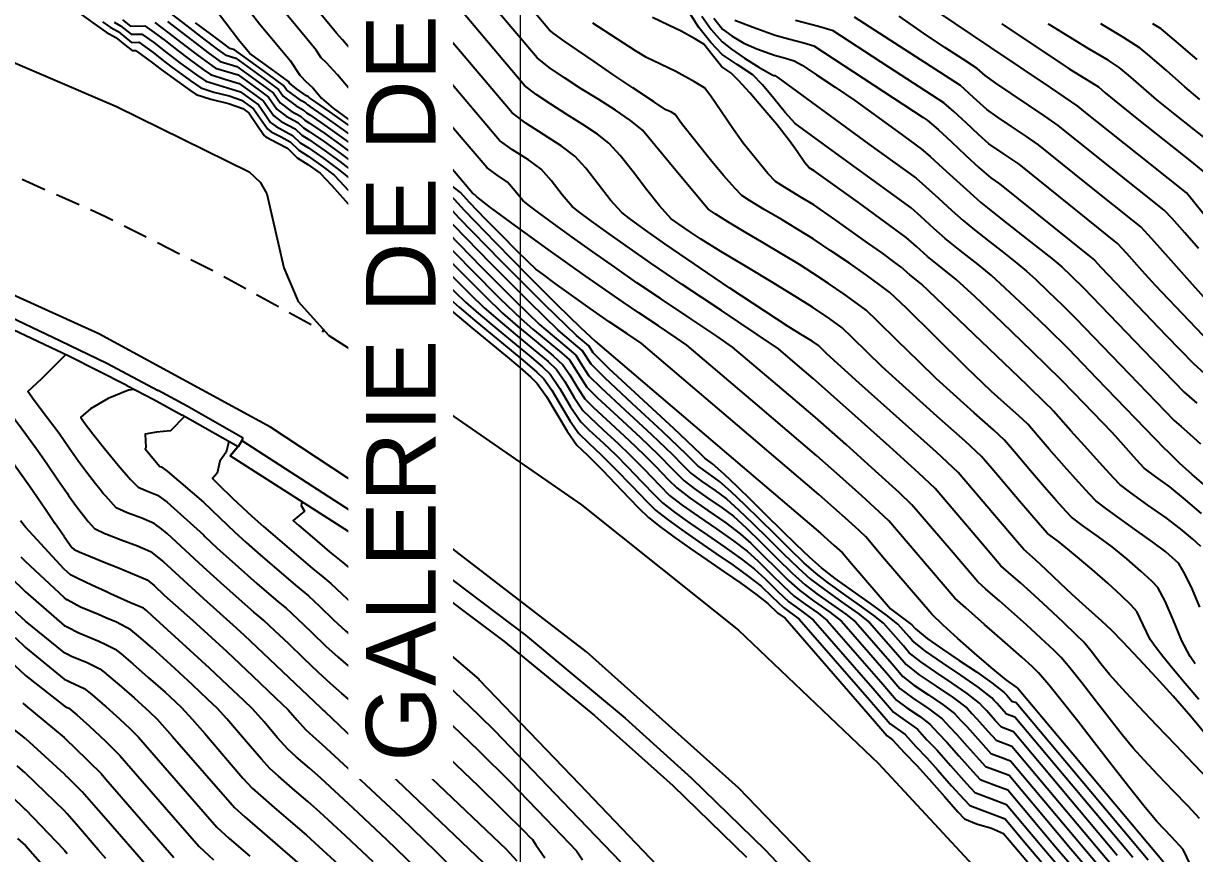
# Model space of a CAD drawing. Extents: x 61466 to 63015, y 108404 to 110397.
# Drawn here: x 62902.7 to 62961.6, y 108607.5 to 108649.2 of the extents above; entities that cross this region are included whole.
import ezdxf
from ezdxf import colors
from ezdxf.entities.mleader import LeaderData, LeaderLine
from ezdxf.math import Vec2, Vec3

# ---------------------------------------------------------------- set-up
doc = ezdxf.new("R2010")
doc.units = 0
doc.header["$LTSCALE"] = 1.000015
doc.header["$MEASUREMENT"] = 0
doc.linetypes.add('TRATTEGGIATA2', pattern=[0.375, 0.25, -0.125])
for name, color, linetype in [('Bâti', 7, 'Continuous'), ('coordinate', 2, 'Continuous'), ('curve livello 5m', 7, 'Continuous'), ('Per+Mod Surf', 7, 'Continuous'), ('Strade', 7, 'Continuous')]:
    doc.layers.add(name, color=color, linetype=linetype)
doc.layers.add('LINE035', color=1, linetype='Continuous', lineweight=35)
doc.layers.add('no_plot', color=5, linetype='Continuous', plot=False)
doc.styles.add('ARIAL', font='arial.ttf')

msp = doc.modelspace()

# ---------------------------------------------------------------- linework, layer by layer
at = {"layer": 'Bâti', "linetype": 'Continuous'}
for p, q in [((62901.045, 108634.944), (62904.575, 108633.272)), ((62904.982, 108632.497), (62902.198, 108633.821)), ((62904.575, 108633.272), (62906.9, 108632.151)), ((62907.9, 108631.025), (62904.982, 108632.497)), ((62906.9, 108632.151), (62909.485, 108630.776)), ((62907.9, 108631.025), (62909.263, 108630.332)), ((62910.928, 108629.991), (62909.485, 108630.776)), ((62909.263, 108630.332), (62910.676, 108629.549)), ((62913.745, 108628.39), (62910.928, 108629.991)), ((62913.493, 108627.949), (62910.676, 108629.549)), ((62913.684, 108628.272), (62913.493, 108627.949)), ((62913.684, 108628.272), (62913.745, 108628.39)), ((62913.684, 108628.272), (62919.921, 108624.231)), ((62913.474, 108627.947), (62913.099, 108627.494)), ((62919.271, 108623.548), (62913.099, 108627.494)), ((62919.921, 108624.231), (62922.793, 108622.37)), ((62922.275, 108621.627), (62919.271, 108623.548)), ((62922.793, 108622.37), (62927.94, 108618.493)), ((62922.275, 108621.627), (62926.853, 108618.189)), ((62926.853, 108618.189), (62931.397, 108614.455)), ((62927.94, 108618.493), (62929.964, 108616.807)), ((62929.964, 108616.807), (62932.946, 108614.324)), ((62931.397, 108614.455), (62935.341, 108610.933)), ((62932.946, 108614.324), (62936.277, 108611.308)), ((62936.277, 108611.308), (62939.965, 108607.717)), ((62935.341, 108610.933), (62939.045, 108607.341)), ((62939.965, 108607.717), (62943.643, 108603.84))]:
    msp.add_line(p, q, dxfattribs=at)
at = {"layer": 'coordinate', "linetype": 'Continuous', "lineweight": 0}
msp.add_line((62927.666, 108694.377), (62927.666, 108403.974), dxfattribs=at)
at = {"layer": 'curve livello 5m', "color": 2}
for p, q in [((62909.922, 108626.722), (62911.751, 108625.165)), ((62904.748, 108621.809), (62902.809, 108623.915)), ((62902.809, 108616.462), (62904.748, 108614.934)), ((62902.809, 108607.927), (62904.748, 108605.726))]:
    msp.add_line(p, q, dxfattribs=at)
at = {"layer": 'curve livello 5m', "color": 2, "flags": 128}
for points in [[(62959.992, 108607.097), (62952.654, 108615.832), (62952.638, 108615.838), (62952.618, 108615.861), (62952.612, 108615.866), (62952.607, 108615.872), (62952.084, 108616.247), (62951.334, 108616.862), (62950.496, 108617.579), (62949.659, 108618.317), (62948.914, 108618.998), (62948.351, 108619.542), (62945.976, 108622.31), (62945.025, 108623.428), (62944.711, 108623.724), (62944.14, 108624.244), (62943.422, 108624.887), (62942.667, 108625.554), (62938.581, 108629.034), (62933.737, 108633.159), (62933.021, 108633.643), (62932.134, 108634.237), (62931.183, 108634.903), (62930.252, 108635.564), (62929.429, 108636.157), (62928.802, 108636.616), (62928.46, 108636.881), (62928.087, 108637.226), (62927.487, 108637.813), (62926.738, 108638.561), (62925.923, 108639.391), (62925.12, 108640.223), (62924.665, 108640.72), (62923.949, 108641.283), (62923.045, 108641.917), (62922.155, 108642.543), (62921.48, 108643.081), (62921.035, 108643.554), (62920.455, 108644.24), (62919.797, 108645.046), (62919.12, 108645.878), (62918.481, 108646.642), (62917.938, 108647.246), (62917.674, 108647.487), (62917.416, 108647.876), (62916.391, 108649.108), (62915.641, 108650.011)], [(62961.758, 108615.265), (62961.077, 108616.06), (62960.469, 108616.784), (62959.957, 108617.412), (62959.564, 108617.916), (62959.311, 108618.272), (62958.971, 108619.008), (62958.649, 108619.688), (62958.367, 108619.998), (62957.862, 108620.483), (62957.19, 108621.095), (62956.404, 108621.784), (62955.561, 108622.501), (62954.714, 108623.199), (62954.157, 108623.606), (62953.786, 108624.016), (62952.757, 108625.223), (62951.572, 108626.629), (62950.843, 108627.473), (62950.016, 108628.24), (62948.606, 108629.499), (62947.062, 108630.875), (62945.832, 108631.993), (62945.136, 108632.666), (62944.337, 108633.453), (62943.845, 108633.922), (62943.227, 108634.375), (62942.351, 108634.97), (62941.467, 108635.524), (62940.286, 108636.239), (62938.985, 108637.019), (62937.742, 108637.769), (62936.734, 108638.396), (62936.216, 108638.738), (62935.638, 108639.133), (62935.254, 108639.409), (62934.663, 108640.052), (62934.01, 108640.88), (62933.338, 108641.765), (62932.691, 108642.583), (62932.114, 108643.205), (62931.543, 108643.657), (62930.816, 108644.145), (62930.009, 108644.652), (62929.201, 108645.16), (62928.468, 108645.651), (62927.886, 108646.108), (62924.535, 108650.068)], [(62962.245, 108625.865), (62961.434, 108626.567), (62960.799, 108627.136), (62960.397, 108627.537), (62960.2, 108627.719), (62960.039, 108627.86), (62956.651, 108631.367), (62955.209, 108632.868), (62954.155, 108633.905), (62953.039, 108634.983), (62952.041, 108635.927), (62951.343, 108636.564), (62950.671, 108637.109), (62949.779, 108637.808), (62949.025, 108638.415), (62948.458, 108638.921), (62947.804, 108639.52), (62947.315, 108639.951), (62943.703, 108642.573), (62941.479, 108644.193), (62940.973, 108644.739), (62940.403, 108645.441), (62939.841, 108646.131), (62939.36, 108646.642), (62938.573, 108647.158), (62937.81, 108647.663), (62937.244, 108648.264), (62936.648, 108649.019), (62936.2, 108649.699)], [(62962.315, 108635.137), (62961.448, 108636.099), (62960.376, 108637.311), (62959.407, 108638.403), (62958.853, 108639.003), (62956.128, 108641.176), (62953.714, 108643.116), (62953.105, 108643.542), (62952.348, 108644.047), (62951.625, 108644.53), (62951.12, 108644.89), (62950.446, 108645.503), (62949.792, 108646.094), (62944.468, 108649.536)], [(62909.943, 108649.317), (62910.662, 108648.759), (62911.379, 108648.203), (62911.971, 108647.752), (62911.971, 108647.752), (62912.597, 108647.305), (62913.434, 108647.051), (62914.698, 108646.131), (62915.277, 108645.71), (62915.602, 108645.234), (62916.164, 108644.814), (62916.633, 108644.564), (62916.849, 108644.356), (62917.083, 108644.211), (62917.844, 108643.686), (62918.647, 108643.115), (62919.433, 108642.539), (62920.148, 108642.001), (62920.735, 108641.542), (62921.138, 108641.205), (62921.138, 108641.205), (62921.573, 108640.746), (62922.315, 108639.926), (62923.132, 108639.018), (62923.796, 108638.299), (62923.796, 108638.299), (62925.199, 108636.858), (62926.65, 108635.407), (62927.714, 108634.379), (62927.714, 108634.379), (62928.309, 108633.864), (62929.062, 108633.24), (62929.748, 108632.668), (62930.14, 108632.313), (62930.14, 108632.313), (62930.574, 108631.639), (62931.021, 108630.94), (62931.021, 108630.94), (62931.55, 108630.42), (62932.566, 108629.474), (62933.704, 108628.416), (62934.604, 108627.562), (62934.604, 108627.562), (62935.316, 108626.831), (62935.881, 108626.257), (62935.881, 108626.257), (62936.407, 108625.857), (62937.101, 108625.376), (62937.809, 108624.886), (62938.376, 108624.461), (62938.376, 108624.461), (62939.013, 108623.887), (62939.769, 108623.151), (62940.567, 108622.359), (62941.332, 108621.613), (62941.987, 108621.021), (62941.987, 108621.021), (62942.576, 108620.571), (62943.316, 108620.047), (62944.023, 108619.544), (62944.512, 108619.159), (62944.512, 108619.159), (62946.354, 108617.047), (62946.897, 108616.416), (62947.453, 108615.985), (62948.179, 108615.494), (62948.913, 108614.999), (62949.494, 108614.554), (62949.494, 108614.554), (62949.796, 108614.222), (62950.105, 108613.9), (62950.805, 108613.116), (62951.312, 108612.554), (62951.312, 108612.554), (62951.812, 108612.367), (62952.305, 108612.182), (62952.305, 108612.182), (62956.116, 108607.645), (62957.382, 108606.157)], [(62961.811, 108645.402), (62961.064, 108646.041), (62960.139, 108646.847), (62959.302, 108647.574), (62958.818, 108647.979), (62957.921, 108648.548), (62956.842, 108649.2)], [(62910.794, 108629.482), (62910.09, 108628.763), (62909.4, 108628.683), (62908.822, 108628.585), (62908.822, 108628.585), (62908.859, 108627.913), (62908.819, 108627.851), (62909.287, 108627.277), (62909.569, 108626.966), (62909.626, 108626.942), (62909.922, 108626.722)], [(62911.751, 108625.165), (62912.569, 108624.377), (62913.308, 108623.675), (62913.308, 108623.675), (62913.899, 108623.143), (62914.605, 108622.519), (62914.605, 108622.519), (62916.371, 108621.009), (62916.371, 108621.009), (62917.033, 108620.461), (62917.593, 108619.939), (62918.292, 108619.268), (62918.895, 108618.703), (62918.895, 108618.703), (62920.599, 108617.245), (62922.463, 108615.651), (62923.832, 108614.372), (62925.575, 108612.698), (62927.169, 108611.132), (62928.96, 108609.264), (62930.492, 108607.666), (62930.801, 108607.202)], [(62902.809, 108623.915), (62902.553, 108624.24)], [(62904.904, 108621.676), (62904.748, 108621.809)], [(62906.843, 108620.681), (62906.152, 108620.998), (62905.435, 108621.34), (62905.076, 108621.528), (62904.904, 108621.676)], [(62922.448, 108606.795), (62920.969, 108608.216), (62919.281, 108609.808), (62917.654, 108611.31), (62917.082, 108611.812), (62916.413, 108612.388), (62915.987, 108612.767), (62915.46, 108613.355), (62914.798, 108614.132), (62914.22, 108614.783), (62913.784, 108615.207), (62912.985, 108615.965), (62912.061, 108616.83), (62909.174, 108619.469), (62908.905, 108619.708), (62908.808, 108619.8), (62908.741, 108619.854), (62908.095, 108620.12), (62907.086, 108620.57), (62906.843, 108620.681)], [(62902.051, 108617.164), (62902.775, 108616.494), (62902.809, 108616.462)], [(62904.748, 108614.934), (62904.904, 108614.862)], [(62904.904, 108614.862), (62904.985, 108614.824), (62905.389, 108614.493), (62906.027, 108613.927), (62906.027, 108613.927), (62906.555, 108613.43), (62906.843, 108613.151)], [(62906.843, 108613.151), (62907.118, 108612.884), (62907.546, 108612.45), (62907.546, 108612.45), (62910.578, 108608.959), (62911.53, 108607.874), (62912.258, 108607.211)], [(62902.404, 108608.283), (62902.809, 108607.927)]]:
    msp.add_lwpolyline(points, dxfattribs=at)
at = {"layer": 'no_plot'}
for p, q in [((62909.922, 108625.173), (62911.751, 108623.526)), ((62904.748, 108623.448), (62904.283, 108624.118)), ((62911.751, 108621.905), (62909.922, 108623.601)), ((62904.748, 108620.378), (62902.809, 108622.183)), ((62909.922, 108622.004), (62911.751, 108620.328)), ((62902.809, 108620.663), (62904.748, 108618.981)), ((62904.748, 108617.625), (62902.809, 108619.189)), ((62902.809, 108617.876), (62904.748, 108616.283)), ((62902.809, 108614.958), (62904.748, 108613.353)), ((62902.809, 108613.3), (62904.748, 108611.52)), ((62902.809, 108611.56), (62904.748, 108609.692)), ((62904.748, 108607.702), (62902.809, 108609.726))]:
    msp.add_line(p, q, dxfattribs=at)
at = {"layer": 'no_plot', "flags": 128}
for points in [[(62961.791, 108609.289), (62961.22, 108609.902), (62960.498, 108610.657), (62959.729, 108611.459), (62959.018, 108612.212), (62958.466, 108612.822), (62958.466, 108612.822), (62957.917, 108613.488), (62957.26, 108614.32), (62956.56, 108615.221), (62955.881, 108616.094), (62955.286, 108616.842), (62954.84, 108617.367), (62954.84, 108617.367), (62954.472, 108617.732), (62953.827, 108618.344), (62953.099, 108619.018), (62953.099, 108619.018), (62952.499, 108619.551), (62951.745, 108620.209), (62951.06, 108620.808), (62950.665, 108621.167), (62950.665, 108621.167), (62949.317, 108622.737), (62947.352, 108625.046), (62946.705, 108625.658), (62945.525, 108626.732), (62944.042, 108628.06), (62942.483, 108629.438), (62942.483, 108629.438), (62940.588, 108631.051), (62938.342, 108632.964), (62937.544, 108633.515), (62936.194, 108634.413), (62934.717, 108635.395), (62933.535, 108636.195), (62933.535, 108636.195), (62932.419, 108636.975), (62931.319, 108637.752), (62930.283, 108638.49), (62929.363, 108639.152), (62928.608, 108639.703), (62928.07, 108640.106), (62927.797, 108640.325), (62927.797, 108640.325), (62927.412, 108640.791), (62927.032, 108641.25), (62927.032, 108641.25), (62926.518, 108641.603), (62926.001, 108641.958), (62926.001, 108641.958), (62924.609, 108643.602), (62920.103, 108648.908), (62917.884, 108651.484)], [(62913.77, 108650.235), (62914.577, 108649.207), (62914.577, 108649.207), (62915.688, 108647.866), (62916.106, 108647.365), (62916.601, 108646.616), (62916.664, 108646.56), (62916.857, 108646.343), (62917.244, 108645.991), (62917.692, 108645.464), (62918.278, 108644.966), (62919.019, 108644.405), (62919.867, 108643.801), (62920.771, 108643.173), (62921.682, 108642.541), (62922.55, 108641.925), (62923.326, 108641.343), (62923.959, 108640.817), (62923.959, 108640.817), (62924.356, 108640.386), (62924.855, 108639.838), (62924.855, 108639.838), (62926.435, 108638.202), (62928.041, 108636.568), (62929.513, 108635.095), (62930.695, 108633.94), (62931.429, 108633.261), (62931.433, 108633.258), (62931.435, 108633.257), (62937.577, 108628.026), (62942.759, 108623.612), (62943.448, 108623), (62943.861, 108622.619), (62944.305, 108622.096), (62946.269, 108619.808), (62946.804, 108619.413), (62947.344, 108619.015), (62947.487, 108618.851), (62947.529, 108618.803), (62948.12, 108618.326), (62948.881, 108617.789), (62949.73, 108617.221), (62950.585, 108616.649), (62951.364, 108616.102), (62951.985, 108615.608), (62952.049, 108615.537), (62952.115, 108615.469), (62952.372, 108615.181), (62952.584, 108615.102), (62959.217, 108607.206)], [(62961.347, 108606.953), (62960.972, 108607.722), (62960.39, 108608.353), (62959.655, 108609.135), (62959.655, 108609.135), (62958.999, 108609.924), (62958.229, 108610.888), (62957.39, 108611.961), (62956.525, 108613.075), (62955.68, 108614.163), (62954.898, 108615.157), (62954.224, 108615.991), (62953.702, 108616.598), (62953.702, 108616.598), (62953.382, 108616.909), (62952.87, 108617.387), (62952.87, 108617.387), (62952.041, 108618.124), (62951, 108619.032), (62950.053, 108619.859), (62949.508, 108620.355), (62949.508, 108620.355), (62947.647, 108622.524), (62946.188, 108624.237), (62945.708, 108624.691), (62944.833, 108625.488), (62943.732, 108626.474), (62942.575, 108627.496), (62939.584, 108630.043), (62936.04, 108633.062), (62935.508, 108633.429), (62934.608, 108634.028), (62933.622, 108634.683), (62932.834, 108635.216), (62932.834, 108635.216), (62930.934, 108636.548), (62929.073, 108637.87), (62927.428, 108639.053), (62926.175, 108639.973), (62925.491, 108640.501), (62925.491, 108640.501), (62925.384, 108640.607), (62925.37, 108640.623), (62925.268, 108640.699), (62924.175, 108641.984), (62918.735, 108648.388), (62918.441, 108648.73), (62917.093, 108650.349)], [(62961.586, 108617.052), (62961.325, 108617.412), (62961.325, 108617.412), (62960.915, 108618.211), (62960.491, 108619.222), (62960.077, 108620.197), (62959.7, 108620.891), (62959.7, 108620.891), (62959.403, 108621.202), (62958.85, 108621.71), (62958.149, 108622.32), (62957.408, 108622.936), (62957.408, 108622.936), (62956.729, 108623.438), (62955.925, 108624.007), (62955.371, 108624.426), (62955.371, 108624.426), (62955.104, 108624.708), (62954.601, 108625.263), (62954.012, 108625.926), (62954.012, 108625.926), (62953.311, 108626.749), (62952.504, 108627.707), (62952.007, 108628.282), (62952.007, 108628.282), (62951.443, 108628.805), (62950.483, 108629.662), (62949.43, 108630.6), (62948.592, 108631.362), (62948.592, 108631.362), (62947.707, 108632.215), (62946.613, 108633.291), (62945.621, 108634.264), (62945.042, 108634.809), (62945.042, 108634.809), (62944.61, 108635.138), (62943.938, 108635.618), (62943.15, 108636.161), (62942.372, 108636.681), (62942.372, 108636.681), (62941.695, 108637.107), (62940.834, 108637.628), (62939.883, 108638.193), (62938.94, 108638.752), (62938.1, 108639.254), (62937.46, 108639.65), (62937.115, 108639.887), (62937.115, 108639.887), (62935.487, 108641.827), (62933.808, 108643.857), (62933.209, 108644.338), (62932.457, 108644.855), (62931.612, 108645.395), (62930.734, 108645.942), (62929.885, 108646.483), (62929.125, 108647.005), (62928.515, 108647.492), (62928.515, 108647.492), (62926.256, 108650.16)], [(62961.819, 108619.902), (62961.443, 108620.785), (62961.085, 108621.54), (62960.751, 108622.094), (62960.751, 108622.094), (62960.102, 108622.673), (62959.461, 108623.159), (62958.648, 108623.739), (62957.805, 108624.334), (62957.07, 108624.863), (62956.584, 108625.247), (62956.584, 108625.247), (62956.287, 108625.555), (62955.724, 108626.171), (62955.004, 108626.972), (62954.239, 108627.836), (62954.239, 108627.836), (62953.643, 108628.538), (62953.171, 108629.091), (62952.716, 108629.508), (62951.981, 108630.162), (62951.352, 108630.731), (62951.352, 108630.731), (62950.077, 108631.96), (62948.502, 108633.51), (62947.073, 108634.911), (62946.239, 108635.696), (62946.239, 108635.696), (62945.775, 108636.053), (62945.066, 108636.566), (62944.205, 108637.17), (62943.283, 108637.8), (62942.394, 108638.392), (62942.394, 108638.392), (62941.708, 108638.819), (62940.826, 108639.346), (62939.929, 108639.879), (62939.195, 108640.322), (62938.805, 108640.581), (62938.805, 108640.581), (62938.45, 108640.943), (62937.896, 108641.571), (62937.217, 108642.38), (62936.485, 108643.284), (62935.772, 108644.194), (62935.772, 108644.194), (62935.46, 108644.641), (62935.228, 108644.772), (62934.99, 108644.886), (62934.359, 108645.294), (62933.332, 108645.98), (62932.324, 108646.661), (62931.379, 108647.304), (62930.542, 108647.878), (62929.861, 108648.352), (62929.379, 108648.695), (62929.143, 108648.875), (62929.143, 108648.875), (62927.978, 108650.252)], [(62962.798, 108638.647), (62961.421, 108640.351), (62961.421, 108640.351), (62961.151, 108640.702), (62959.34, 108642.149), (62955.991, 108644.82), (62955.686, 108645.065), (62954.319, 108646), (62951.308, 108648.011), (62947.729, 108650.442)], [(62905.532, 108649.729), (62906.41, 108649.1), (62906.864, 108648.783), (62907.344, 108648.514), (62907.803, 108648.142), (62908.17, 108647.856), (62908.17, 108647.856), (62908.342, 108647.86), (62908.629, 108647.662), (62909.198, 108647.245), (62909.198, 108647.245), (62909.632, 108646.912), (62910.414, 108646.338), (62911.064, 108645.874), (62911.386, 108645.657), (62911.386, 108645.657), (62912.12, 108645.411), (62913.004, 108645.19), (62913.733, 108644.945), (62913.733, 108644.945), (62913.933, 108644.8), (62914.025, 108644.733), (62914.413, 108644.164), (62914.804, 108643.591), (62914.804, 108643.591), (62914.895, 108643.523), (62915.464, 108643.222), (62915.971, 108642.949), (62915.971, 108642.949), (62916.467, 108642.47), (62917.005, 108642.139), (62917.611, 108641.69), (62918.19, 108641.088), (62919.181, 108639.998), (62920.368, 108638.678), (62921.537, 108637.384), (62922.473, 108636.375), (62922.473, 108636.375), (62923.065, 108635.783), (62923.657, 108635.257), (62924.403, 108634.624), (62925.238, 108633.929), (62926.099, 108633.218), (62926.922, 108632.538), (62927.642, 108631.932), (62928.198, 108631.449), (62928.524, 108631.132), (62928.524, 108631.132), (62928.983, 108630.483), (62929.501, 108629.617), (62930.025, 108628.736), (62930.506, 108628.042), (62930.506, 108628.042), (62931.048, 108627.531), (62931.814, 108626.755), (62932.759, 108625.776), (62933.617, 108624.89), (62934.119, 108624.394), (62934.119, 108624.394), (62934.677, 108623.949), (62935.383, 108623.434), (62936.19, 108622.869), (62937.052, 108622.277), (62937.922, 108621.68), (62938.754, 108621.1), (62939.502, 108620.558), (62940.117, 108620.077), (62940.117, 108620.077), (62940.62, 108619.598), (62940.972, 108619.339), (62944.937, 108614.792), (62946.106, 108613.434), (62946.381, 108613.237), (62946.98, 108612.578), (62947.593, 108611.939), (62948.21, 108611.255), (62948.98, 108610.384), (62949.655, 108609.624), (62949.986, 108609.27), (62949.986, 108609.27), (62950.6, 108609.01), (62951.354, 108608.79), (62951.956, 108608.531), (62951.956, 108608.531), (62952.241, 108608.193), (62954.671, 108605.337)], [(62907.693, 108649.402), (62908.091, 108649.084), (62908.813, 108649.101), (62909.285, 108648.762), (62909.839, 108648.339), (62910.487, 108647.835), (62911.035, 108647.416), (62911.035, 108647.416), (62911.733, 108646.908), (62912.112, 108646.646), (62912.112, 108646.646), (62912.834, 108646.427), (62913.553, 108646.209), (62913.553, 108646.209), (62914.392, 108645.598), (62914.776, 108645.319), (62915.283, 108644.576), (62915.656, 108644.298), (62916.368, 108643.918), (62916.696, 108643.602), (62917.052, 108643.383), (62917.818, 108642.849), (62918.603, 108642.279), (62919.281, 108641.765), (62919.727, 108641.399), (62919.727, 108641.399), (62920.149, 108640.961), (62920.87, 108640.167), (62921.735, 108639.206), (62922.586, 108638.264), (62923.267, 108637.529), (62923.267, 108637.529), (62924.193, 108636.578), (62925.152, 108635.619), (62925.854, 108634.941), (62925.854, 108634.941), (62926.538, 108634.344), (62927.418, 108633.61), (62928.32, 108632.865), (62929.07, 108632.234), (62929.493, 108631.841), (62929.912, 108631.225), (62930.379, 108630.432), (62930.815, 108629.781), (62931.165, 108629.438), (62931.835, 108628.812), (62932.587, 108628.114), (62933.181, 108627.549), (62933.879, 108626.838), (62934.682, 108626.007), (62935.176, 108625.512), (62935.804, 108625.026), (62936.632, 108624.445), (62937.535, 108623.826), (62938.39, 108623.227), (62939.073, 108622.707), (62939.609, 108622.218), (62940.247, 108621.589), (62940.89, 108620.956), (62941.44, 108620.452), (62941.983, 108620.045), (62942.631, 108619.588), (62943.096, 108619.231), (62945.787, 108616.145), (62946.581, 108615.223), (62947.087, 108614.844), (62947.724, 108614.417), (62948.249, 108614.028), (62948.67, 108613.564), (62949.101, 108613.116), (62949.711, 108612.435), (62950.409, 108611.645), (62950.781, 108611.24), (62951.478, 108610.98), (62952.166, 108610.721), (62954.566, 108607.864), (62956.298, 108605.829)], [(62910.072, 108649.747), (62910.911, 108649.095), (62911.748, 108648.446), (62912.439, 108647.92), (62912.439, 108647.92), (62912.839, 108647.634), (62913.374, 108647.472), (62914.851, 108646.397), (62915.527, 108645.906), (62915.762, 108645.562), (62916.418, 108645.072), (62916.765, 108644.887), (62916.925, 108644.733), (62917.099, 108644.626), (62917.989, 108644.011), (62918.928, 108643.342), (62919.849, 108642.669), (62920.685, 108642.04), (62921.372, 108641.503), (62921.843, 108641.108), (62921.843, 108641.108), (62922.207, 108640.726), (62922.825, 108640.041), (62923.507, 108639.284), (62924.061, 108638.684), (62924.061, 108638.684), (62925.702, 108636.998), (62927.399, 108635.3), (62928.644, 108634.099), (62929.273, 108633.56), (62930.014, 108632.946), (62930.463, 108632.549), (62930.788, 108632.044), (62931.124, 108631.519), (62931.743, 108630.912), (62932.931, 108629.804), (62934.263, 108628.567), (62935.315, 108627.568), (62935.827, 108627.042), (62936.234, 108626.629), (62936.77, 108626.23), (62937.456, 108625.758), (62938.028, 108625.338), (62938.638, 108624.794), (62939.355, 108624.104), (62940.128, 108623.339), (62940.904, 108622.57), (62941.632, 108621.868), (62942.26, 108621.305), (62942.95, 108620.779), (62943.818, 108620.164), (62944.647, 108619.574), (62945.22, 108619.123), (62946.637, 108617.498), (62947.055, 108617.013), (62947.711, 108616.505), (62948.567, 108615.926), (62949.432, 108615.342), (62950.117, 108614.818), (62950.359, 108614.551), (62950.608, 108614.292), (62951.17, 108613.662), (62951.577, 108613.211), (62952.375, 108612.912), (62956.891, 108607.535), (62957.924, 108606.321)], [(62958.442, 108607.316), (62952.515, 108614.372), (62952.107, 108614.525), (62951.613, 108615.076), (62951.486, 108615.208), (62951.362, 108615.345), (62950.675, 108615.882), (62949.806, 108616.481), (62948.88, 108617.097), (62948.027, 108617.686), (62947.371, 108618.206), (62947.371, 108618.206), (62947.204, 108618.4), (62946.636, 108619.051), (62946.079, 108619.499), (62945.273, 108620.08), (62944.364, 108620.72), (62943.494, 108621.343), (62942.807, 108621.874), (62942.807, 108621.874), (62942.212, 108622.4), (62941.535, 108623.04), (62940.805, 108623.755), (62940.048, 108624.505), (62939.295, 108625.253), (62938.572, 108625.959), (62937.908, 108626.585), (62937.332, 108627.091), (62937.332, 108627.091), (62936.939, 108627.374), (62936.737, 108627.58), (62935.38, 108628.869), (62933.661, 108630.466), (62932.129, 108631.894), (62931.329, 108632.678), (62931.329, 108632.678), (62931.109, 108633.021), (62930.503, 108633.537), (62928.898, 108635.088), (62926.708, 108637.279), (62924.59, 108639.453), (62923.846, 108640.271), (62923.254, 108640.914), (62922.752, 108641.338), (62922.036, 108641.904), (62921.161, 108642.57), (62920.179, 108643.298), (62919.144, 108644.048), (62918.11, 108644.78), (62917.13, 108645.455), (62917.078, 108645.487), (62917.03, 108645.533), (62916.926, 108645.588), (62916.432, 108645.932), (62916.081, 108646.219), (62916.028, 108646.297), (62915.158, 108646.93), (62914.088, 108647.708), (62913.512, 108648.402), (62912.559, 108649.649)], [(62962.299, 108611.183), (62961.51, 108612.018), (62960.606, 108612.962), (62959.66, 108613.948), (62958.742, 108614.912), (62957.924, 108615.787), (62957.278, 108616.508), (62957.278, 108616.508), (62956.845, 108617.045), (62956.352, 108617.68), (62955.979, 108618.136), (62955.979, 108618.136), (62955.609, 108618.507), (62954.961, 108619.128), (62954.159, 108619.881), (62953.329, 108620.649), (62953.329, 108620.649), (62952.805, 108621.112), (62952.195, 108621.644), (62951.822, 108621.979), (62951.822, 108621.979), (62950.988, 108622.951), (62948.516, 108625.855), (62947.702, 108626.625), (62946.218, 108627.976), (62944.352, 108629.647), (62942.39, 108631.379), (62942.39, 108631.379), (62941.592, 108632.06), (62940.645, 108632.866), (62939.581, 108633.6), (62937.781, 108634.799), (62935.811, 108636.108), (62934.236, 108637.174), (62934.236, 108637.174), (62933.161, 108637.928), (62932.133, 108638.657), (62931.247, 108639.294), (62930.599, 108639.771), (62930.283, 108640.019), (62930.283, 108640.019), (62929.776, 108640.606), (62929.223, 108641.33), (62928.726, 108641.902), (62928.726, 108641.902), (62928.082, 108642.368), (62927.281, 108642.871), (62926.629, 108643.341), (62926.629, 108643.341), (62923.799, 108646.686), (62921.47, 108649.427)], [(62962.423, 108613.14), (62961.354, 108614.405), (62960.472, 108615.424), (62960.472, 108615.424), (62959.637, 108616.346), (62958.748, 108617.309), (62957.948, 108618.159), (62957.383, 108618.739), (62957.383, 108618.739), (62956.888, 108619.191), (62956.091, 108619.907), (62955.406, 108620.527), (62955.406, 108620.527), (62954.802, 108621.099), (62954.099, 108621.771), (62953.558, 108622.28), (62953.558, 108622.28), (62952.979, 108622.791), (62952.659, 108623.165), (62949.679, 108626.664), (62948.589, 108627.676), (62946.73, 108629.336), (62944.694, 108631.149), (62943.071, 108632.624), (62943.071, 108632.624), (62942.648, 108633.035), (62942.329, 108633.259), (62941.751, 108633.612), (62941.131, 108633.989), (62941.131, 108633.989), (62938.207, 108635.924), (62934.937, 108638.153), (62934.937, 108638.153), (62933.965, 108638.837), (62933.162, 108639.415), (62932.768, 108639.714), (62932.768, 108639.714), (62932.208, 108640.341), (62931.586, 108641.146), (62930.969, 108641.945), (62930.42, 108642.553), (62930.42, 108642.553), (62929.732, 108643.071), (62928.846, 108643.636), (62927.956, 108644.202), (62927.258, 108644.725), (62927.258, 108644.725), (62922.988, 108649.769)], [(62961.9, 108624.595), (62961.099, 108625.285), (62960.31, 108625.936), (62960.31, 108625.936), (62959.611, 108626.444), (62959.011, 108626.887), (62959.011, 108626.887), (62958.63, 108627.299), (62957.974, 108628.032), (62957.402, 108628.663), (62957.402, 108628.663), (62955.493, 108630.639), (62954.826, 108631.334), (62953.396, 108632.742), (62951.88, 108634.204), (62950.525, 108635.486), (62949.576, 108636.352), (62949.576, 108636.352), (62948.883, 108636.907), (62948.131, 108637.506), (62948.131, 108637.506), (62947.571, 108638.011), (62947.065, 108638.464), (62947.065, 108638.464), (62946.247, 108639.074), (62944.664, 108640.222), (62942.792, 108641.566), (62942.792, 108641.566), (62942.437, 108641.815), (62942.185, 108641.968), (62941.972, 108642.222), (62941.582, 108642.781), (62941.203, 108643.323), (62941.203, 108643.323), (62940.554, 108644.136), (62939.863, 108644.964), (62939.203, 108645.728), (62938.642, 108646.344), (62938.253, 108646.731), (62938.253, 108646.731), (62937.798, 108647.031), (62937.335, 108647.62), (62936.886, 108648.185), (62936.886, 108648.185), (62936.479, 108648.43), (62935.756, 108648.822), (62935.756, 108648.822), (62935.113, 108649.138), (62934.316, 108649.511)], [(62936.798, 108649.589), (62937.267, 108648.914), (62937.821, 108648.294), (62938.288, 108647.922), (62938.94, 108647.471), (62939.661, 108647.018), (62940.332, 108646.641), (62940.409, 108646.611), (62940.459, 108646.597), (62940.613, 108646.496), (62945.191, 108643.162), (62947.565, 108641.439), (62948.035, 108641.029), (62948.681, 108640.439), (62949.359, 108639.82), (62949.919, 108639.324), (62950.491, 108638.856), (62951.203, 108638.295), (62951.948, 108637.713), (62952.619, 108637.182), (62953.109, 108636.776), (62953.558, 108636.367), (62954.198, 108635.761), (62954.915, 108635.069), (62955.591, 108634.403), (62957.809, 108632.094), (62960.53, 108629.278), (62960.884, 108628.967), (62961.319, 108628.585), (62961.852, 108628.099)], [(62937.396, 108649.479), (62937.833, 108648.926), (62938.31, 108648.575), (62938.904, 108648.22), (62939.563, 108647.942), (62940.442, 108647.623), (62940.989, 108647.474), (62941.438, 108647.347), (62941.828, 108647.117), (62942.561, 108646.645), (62943.494, 108646.024), (62944.486, 108645.348), (62946.678, 108643.752), (62947.815, 108642.926), (62948.269, 108642.534), (62948.892, 108641.969), (62949.588, 108641.331), (62950.26, 108640.719), (62950.813, 108640.232), (62951.404, 108639.747), (62952.135, 108639.168), (62952.926, 108638.549), (62953.698, 108637.944), (62954.375, 108637.406), (62954.876, 108636.989), (62955.358, 108636.539), (62955.974, 108635.938), (62958.967, 108632.822), (62961.021, 108630.696), (62961.656, 108630.137)], [(62938.459, 108649.376), (62939.368, 108649.023), (62940.476, 108648.635), (62941.142, 108648.447), (62941.919, 108648.247), (62942.417, 108648.097), (62947.906, 108644.497), (62948.113, 108644.363), (62948.666, 108643.894), (62949.335, 108643.273), (62950.048, 108642.597), (62950.732, 108641.96), (62951.317, 108641.458), (62951.743, 108641.167), (62956.264, 108637.532), (62956.519, 108637.329), (62956.842, 108636.968), (62960.125, 108633.55), (62961.513, 108632.114), (62962.029, 108631.655)], [(62962.004, 108633.532), (62961.284, 108634.278), (62959.579, 108636.053), (62958.913, 108636.794), (62958.149, 108637.659), (62957.686, 108638.166), (62957.686, 108638.166), (62956.196, 108639.354), (62952.729, 108642.142), (62951.933, 108642.683), (62951.218, 108643.174), (62951.218, 108643.174), (62950.689, 108643.636), (62950.068, 108644.22), (62949.456, 108644.794), (62948.953, 108645.229), (62948.953, 108645.229), (62946.187, 108647.016), (62943.395, 108648.847), (62942.656, 108649.07), (62941.499, 108649.368)], [(62961.749, 108637.909), (62961.063, 108638.7), (62960.423, 108639.415), (62960.02, 108639.84), (62960.02, 108639.84), (62956.059, 108642.998), (62954.7, 108644.091), (62954.035, 108644.56), (62953.201, 108645.119), (62952.332, 108645.696), (62951.562, 108646.217), (62951.022, 108646.606), (62951.022, 108646.606), (62950.632, 108646.96), (62949.933, 108647.414), (62949.001, 108648.014), (62949.001, 108648.014), (62947.934, 108648.738), (62946.706, 108649.58)], [(62906.687, 108649.295), (62907.064, 108649.032), (62907.461, 108648.81), (62908.144, 108648.265), (62908.499, 108648.273), (62909.227, 108647.751), (62909.665, 108647.414), (62910.1, 108647.08), (62911.089, 108646.358), (62911.628, 108645.987), (62912.267, 108645.772), (62913.038, 108645.58), (62913.673, 108645.366), (62914.086, 108645.066), (62914.275, 108644.928), (62914.619, 108644.426), (62914.964, 108643.919), (62915.149, 108643.781), (62915.653, 108643.515), (62916.103, 108643.272), (62916.543, 108642.847), (62917.021, 108642.554), (62917.772, 108642.019), (62918.317, 108641.593), (62918.843, 108641.046), (62919.744, 108640.055), (62920.824, 108638.854), (62921.887, 108637.678), (62922.738, 108636.76), (62923.427, 108636.056), (62923.995, 108635.502), (62924.609, 108634.959), (62925.39, 108634.299), (62926.255, 108633.583), (62927.117, 108632.871), (62927.893, 108632.224), (62928.498, 108631.703), (62928.847, 108631.368), (62929.255, 108630.791), (62929.715, 108630.021), (62930.181, 108629.239), (62930.609, 108628.622), (62931.105, 108628.151), (62931.759, 108627.537), (62932.436, 108626.852), (62933.271, 108625.987), (62934.028, 108625.205), (62934.472, 108624.767), (62935.046, 108624.312), (62935.784, 108623.779), (62936.623, 108623.197), (62937.503, 108622.595), (62938.361, 108622.001), (62939.137, 108621.444), (62939.769, 108620.954), (62940.327, 108620.423), (62940.894, 108619.883), (62941.68, 108619.303), (62945.221, 108615.243), (62946.264, 108614.03), (62947.003, 108613.501), (62947.543, 108612.906), (62948.096, 108612.331), (62948.651, 108611.715), (62949.345, 108610.93), (62949.953, 108610.245), (62950.251, 108609.927), (62951.145, 108609.593), (62952.026, 108609.261), (62953.016, 108608.083), (62955.213, 108605.501)], [(62907.263, 108649.282), (62907.577, 108649.106), (62908.117, 108648.675), (62908.656, 108648.687), (62909.256, 108648.257), (62909.914, 108647.75), (62910.568, 108647.248), (62910.568, 108647.248), (62911.411, 108646.633), (62911.87, 108646.316), (62911.87, 108646.316), (62912.744, 108646.052), (62913.613, 108645.787), (62913.613, 108645.787), (62914.239, 108645.332), (62914.526, 108645.124), (62914.824, 108644.688), (62915.123, 108644.248), (62915.123, 108644.248), (62915.403, 108644.039), (62916.235, 108643.595), (62916.62, 108643.224), (62917.036, 108642.968), (62917.802, 108642.431), (62918.537, 108641.886), (62919.022, 108641.496), (62919.022, 108641.496), (62919.496, 108641.003), (62920.307, 108640.111), (62921.279, 108639.03), (62922.236, 108637.971), (62923.002, 108637.145), (62923.002, 108637.145), (62923.691, 108636.438), (62924.403, 108635.725), (62924.925, 108635.221), (62924.925, 108635.221), (62925.568, 108634.656), (62926.393, 108633.963), (62927.284, 108633.227), (62928.122, 108632.532), (62928.79, 108631.963), (62929.17, 108631.605), (62929.17, 108631.605), (62929.659, 108630.886), (62930.203, 108629.961), (62930.712, 108629.201), (62931.12, 108628.807), (62931.847, 108628.132), (62932.47, 108627.543), (62933.057, 108626.948), (62933.782, 108626.198), (62934.439, 108625.519), (62934.824, 108625.139), (62935.421, 108624.672), (62936.198, 108624.118), (62937.072, 108623.517), (62937.956, 108622.909), (62938.768, 108622.333), (62939.421, 108621.831), (62939.969, 108621.322), (62940.607, 108620.689), (62941.167, 108620.167), (62941.81, 108619.696), (62942.388, 108619.267), (62945.504, 108615.694), (62946.422, 108614.627), (62947.017, 108614.2), (62947.626, 108613.764), (62948.106, 108613.235), (62948.598, 108612.724), (62949.295, 108611.947), (62950.092, 108611.046), (62950.516, 108610.583), (62951.311, 108610.287), (62952.096, 108609.991), (62953.791, 108607.974), (62955.755, 108605.665)], [(62909.314, 108649.268), (62910.007, 108648.738), (62910.817, 108648.108), (62911.503, 108647.584), (62911.503, 108647.584), (62912.055, 108647.182), (62912.354, 108646.975), (62912.354, 108646.975), (62912.925, 108646.802), (62913.493, 108646.63), (62913.493, 108646.63), (62914.545, 108645.865), (62915.026, 108645.515), (62915.443, 108644.905), (62915.91, 108644.556), (62916.5, 108644.241), (62916.772, 108643.979), (62917.067, 108643.797), (62917.831, 108643.268), (62918.63, 108642.694), (62919.384, 108642.135), (62920.012, 108641.651), (62920.433, 108641.302), (62920.433, 108641.302), (62920.802, 108640.918), (62921.433, 108640.224), (62922.19, 108639.382), (62922.935, 108638.557), (62923.532, 108637.914), (62923.532, 108637.914), (62924.696, 108636.718), (62925.901, 108635.513), (62926.784, 108634.66), (62927.527, 108634.016), (62928.469, 108633.236), (62929.327, 108632.521), (62929.816, 108632.077), (62930.165, 108631.563), (62930.555, 108630.903), (62930.918, 108630.36), (62931.358, 108629.929), (62932.201, 108629.143), (62933.146, 108628.265), (62933.893, 108627.555), (62934.465, 108626.972), (62935.123, 108626.29), (62935.529, 108625.884), (62936.202, 108625.372), (62937.091, 108624.756), (62937.998, 108624.129), (62938.725, 108623.584), (62939.252, 108623.109), (62939.878, 108622.5), (62940.539, 108621.844), (62941.172, 108621.227), (62941.713, 108620.736), (62942.399, 108620.223), (62943.217, 108619.645), (62943.804, 108619.195), (62946.071, 108616.596), (62946.739, 108615.82), (62947.386, 108615.335), (62948.201, 108614.789), (62948.871, 108614.291), (62949.233, 108613.893), (62949.603, 108613.508), (62950.127, 108612.923), (62950.727, 108612.245), (62951.046, 108611.897), (62951.645, 108611.674), (62952.236, 108611.452), (62955.341, 108607.754), (62956.84, 108605.993)], [(62957.666, 108607.425), (62952.445, 108613.642), (62951.842, 108613.868), (62951.535, 108614.208), (62951.11, 108614.684), (62951.11, 108614.684), (62950.923, 108614.88), (62950.739, 108615.081), (62950.132, 108615.556), (62949.364, 108616.085), (62948.547, 108616.629), (62947.792, 108617.15), (62947.213, 108617.61), (62947.213, 108617.61), (62946.92, 108617.949), (62945.928, 108619.087), (62945.434, 108619.484), (62944.72, 108619.999), (62943.914, 108620.566), (62943.142, 108621.119), (62942.533, 108621.59), (62942.533, 108621.59), (62941.924, 108622.132), (62941.225, 108622.799), (62940.472, 108623.54), (62939.704, 108624.303), (62938.958, 108625.038), (62938.271, 108625.692), (62937.68, 108626.214), (62937.68, 108626.214), (62937.121, 108626.616), (62936.586, 108627.002), (62936.586, 108627.002), (62936.026, 108627.574), (62934.821, 108628.718), (62933.296, 108630.135), (62931.936, 108631.403), (62931.226, 108632.099), (62931.226, 108632.099), (62930.786, 108632.785), (62930.247, 108633.248), (62929.574, 108633.818), (62928.148, 108635.194), (62926.205, 108637.139), (62924.326, 108639.068), (62923.704, 108639.747), (62922.99, 108640.54), (62922.549, 108641.011), (62922.103, 108641.388), (62921.468, 108641.889), (62920.691, 108642.481), (62919.82, 108643.127), (62918.901, 108643.792), (62917.984, 108644.442), (62917.114, 108645.04), (62917.002, 108645.11), (62916.898, 108645.21), (62916.672, 108645.33), (62915.922, 108645.891), (62915.778, 108646.101), (62915.005, 108646.664), (62913.314, 108647.893), (62913.081, 108647.964), (62912.907, 108648.088), (62912.103, 108648.69), (62911.361, 108649.255)], [(62961.869, 108622.937), (62961.443, 108623.333), (62960.843, 108623.838), (62960.843, 108623.838), (62960.117, 108624.381), (62959.205, 108625.029), (62958.351, 108625.638), (62957.797, 108626.067), (62957.797, 108626.067), (62957.495, 108626.377), (62956.93, 108626.989), (62956.184, 108627.813), (62955.335, 108628.762), (62954.465, 108629.746), (62954.465, 108629.746), (62954.334, 108629.9), (62954.113, 108630.1), (62953.125, 108631.059), (62947.81, 108636.14), (62947.238, 108636.597), (62946.815, 108636.977), (62946.491, 108637.218), (62945.864, 108637.673), (62945.122, 108638.205), (62945.122, 108638.205), (62943.473, 108639.372), (62942.415, 108640.103), (62942.415, 108640.103), (62941.74, 108640.517), (62940.951, 108640.986), (62940.495, 108641.275), (62940.495, 108641.275), (62940.117, 108641.679), (62939.516, 108642.395), (62938.872, 108643.208), (62938.872, 108643.208), (62938.381, 108643.898), (62937.788, 108644.777), (62937.252, 108645.564), (62936.933, 108645.984), (62936.933, 108645.984), (62936.423, 108646.292), (62935.492, 108646.797), (62935.492, 108646.797), (62934.709, 108647.172), (62934.013, 108647.508), (62934.013, 108647.508), (62933.464, 108647.844), (62932.505, 108648.457), (62931.321, 108649.227)], [(62951.86, 108649.2), (62951.867, 108649.195), (62955.256, 108646.932), (62956.071, 108646.435), (62956.718, 108646.037), (62957.064, 108645.74), (62957.503, 108645.361), (62958.651, 108644.437), (62960.103, 108643.292), (62961.394, 108642.27), (62962.063, 108641.715)], [(62962.489, 108643.132), (62961.549, 108643.875), (62960.492, 108644.709), (62959.657, 108645.382), (62959.657, 108645.382), (62958.995, 108645.95), (62958.233, 108646.615), (62957.768, 108647.008), (62957.768, 108647.008), (62957.202, 108647.367), (62956.212, 108647.966), (62955.121, 108648.624), (62954.251, 108649.161), (62954.251, 108649.161), (62954.192, 108649.2)], [(62961.676, 108647.4), (62960.531, 108648.396), (62959.868, 108648.949), (62959.868, 108648.949), (62959.458, 108649.2)], [(62896.557, 108636.352), (62896.539, 108636.164), (62896.547, 108636.162), (62896.718, 108635.459), (62896.751, 108634.439), (62896.902, 108633.614), (62897.617, 108632.966), (62898, 108632.388), (62898.495, 108631.631), (62898.727, 108631.308), (62898.757, 108631.254), (62899.106, 108630.822), (62899.683, 108630.158), (62900.365, 108629.388), (62901.026, 108628.635), (62901.541, 108628.024), (62901.895, 108627.557), (62902.347, 108626.938), (62903.005, 108625.991), (62903.809, 108624.813), (62904.283, 108624.118)], [(62900.671, 108634.507), (62900.367, 108633.778), (62900.116, 108633.029), (62900.064, 108632.73), (62900.139, 108632.513), (62900.221, 108632.207), (62900.242, 108632.117), (62900.274, 108632.019), (62900.537, 108631.5), (62900.833, 108631.013), (62901.183, 108630.594), (62901.731, 108629.974), (62902.194, 108629.433), (62902.514, 108629.015), (62902.97, 108628.401), (62903.423, 108627.777), (62903.885, 108627.114), (62904.444, 108626.295), (62904.904, 108625.622)], [(62906.547, 108625.825), (62906.334, 108626.087), (62905.871, 108626.679), (62905.467, 108627.214), (62905.467, 108627.214), (62905.007, 108627.879), (62904.5, 108628.616), (62904.5, 108628.616), (62903.923, 108629.392), (62903.253, 108630.282), (62902.934, 108630.725), (62902.934, 108630.725), (62903.631, 108631.377), (62904.192, 108631.932), (62904.822, 108632.573)], [(62908.269, 108630.838), (62907.979, 108630.798), (62906.959, 108630.371), (62906.078, 108629.867), (62905.599, 108629.439), (62905.6, 108629.428), (62905.599, 108629.427), (62905.762, 108629.171), (62906.187, 108628.612), (62906.787, 108627.861), (62907.472, 108627.032), (62908.096, 108626.317), (62908.472, 108625.927), (62908.938, 108625.731), (62909.449, 108625.524), (62909.922, 108625.173)], [(62913.024, 108628.215), (62912.89, 108627.687), (62912.584, 108627.229), (62912.45, 108626.632), (62912.209, 108626.355), (62912.503, 108626.054), (62913.236, 108625.355), (62914.189, 108624.469), (62914.766, 108623.954), (62917.233, 108621.845), (62917.748, 108621.42), (62918.158, 108621.079), (62918.701, 108620.568), (62919.273, 108620.027), (62921.541, 108618.086), (62924.024, 108615.963), (62924.714, 108615.318), (62925.593, 108614.474), (62926.397, 108613.683), (62929.794, 108610.141), (62932.699, 108607.112)], [(62906.843, 108625.476), (62906.719, 108625.614), (62906.547, 108625.825)], [(62904.904, 108625.622), (62904.978, 108625.513), (62905.369, 108624.957), (62905.965, 108624.195), (62906.278, 108623.849), (62906.832, 108623.577), (62906.843, 108623.573)], [(62909.922, 108623.601), (62909.659, 108623.819), (62909.272, 108624.107), (62909.272, 108624.107), (62908.655, 108624.374), (62907.914, 108624.64), (62907.375, 108624.888), (62907.375, 108624.888), (62906.843, 108625.476)], [(62916.689, 108625.199), (62916.663, 108624.997), (62916.835, 108624.726), (62916.266, 108624.244), (62916.537, 108624.004), (62917.214, 108623.425), (62918.094, 108622.68), (62918.756, 108622.135), (62919.283, 108621.698), (62919.65, 108621.351), (62922.484, 108618.927), (62925.584, 108616.275), (62925.626, 108616.235), (62930.628, 108611.019), (62934.906, 108606.558)], [(62904.748, 108623.448), (62904.904, 108623.227)], [(62906.843, 108623.573), (62907.622, 108623.286), (62908.444, 108622.986), (62909.095, 108622.689), (62909.742, 108622.175), (62909.922, 108622.004)], [(62911.751, 108623.526), (62911.83, 108623.449), (62912.428, 108622.882), (62913.346, 108622.054), (62914.443, 108621.084), (62915.509, 108620.173), (62915.909, 108619.842), (62916.465, 108619.327), (62917.178, 108618.645), (62917.909, 108617.945), (62918.517, 108617.379), (62919.656, 108616.404), (62920.903, 108615.338), (62922.95, 108613.426), (62925.556, 108610.923), (62927.94, 108608.58), (62928.126, 108608.386), (62928.285, 108608.22), (62928.453, 108607.953), (62928.911, 108607.314)], [(62904.904, 108623.227), (62905.054, 108623.014), (62905.163, 108622.883), (62905.262, 108622.79), (62905.512, 108622.674), (62906.368, 108622.317), (62906.843, 108622.126)], [(62902.809, 108622.183), (62902.59, 108622.406)], [(62906.843, 108622.126), (62907.447, 108621.883), (62908.41, 108621.494), (62908.918, 108621.271), (62909.275, 108620.988), (62909.786, 108620.501), (62911.2, 108619.24), (62912.923, 108617.666), (62914.241, 108616.432), (62915.381, 108615.35), (62916.003, 108614.745), (62916.455, 108614.228), (62916.879, 108613.746), (62917.251, 108613.419), (62917.705, 108613.024), (62919.648, 108611.228), (62921.666, 108609.327), (62923.433, 108607.628), (62924.626, 108606.44)], [(62927.516, 108607.135), (62926.986, 108607.719), (62926.986, 108607.719), (62923.252, 108611.271), (62919.342, 108615.026), (62918.714, 108615.563), (62918.139, 108616.055), (62917.532, 108616.618), (62916.8, 108617.315), (62916.037, 108618.048), (62915.335, 108618.717), (62914.784, 108619.224), (62914.784, 108619.224), (62914.647, 108619.337), (62914.282, 108619.65), (62912.793, 108620.966), (62911.751, 108621.905)], [(62902.039, 108621.414), (62902.809, 108620.663)], [(62904.904, 108620.258), (62904.889, 108620.266), (62904.889, 108620.266), (62904.748, 108620.378)], [(62906.843, 108619.367), (62906.474, 108619.523), (62905.578, 108619.903), (62904.904, 108620.258)], [(62911.751, 108620.328), (62913.227, 108619.011), (62913.785, 108618.502), (62917.633, 108614.852), (62917.762, 108614.731), (62917.771, 108614.722), (62917.782, 108614.713), (62917.847, 108614.651), (62925.806, 108607.08)], [(62902.183, 108619.772), (62902.809, 108619.189)], [(62920.272, 108607.106), (62918.913, 108608.387), (62917.603, 108609.597), (62917.603, 108609.597), (62916.992, 108610.136), (62916.226, 108610.797), (62915.521, 108611.405), (62915.096, 108611.788), (62915.096, 108611.788), (62914.662, 108612.258), (62914.109, 108612.899), (62913.507, 108613.607), (62912.926, 108614.282), (62912.437, 108614.82), (62912.437, 108614.82), (62911.976, 108615.265), (62911.2, 108615.994), (62911.2, 108615.994), (62910.112, 108616.996), (62909.186, 108617.834), (62909.186, 108617.834), (62908.485, 108618.447), (62908.102, 108618.767), (62908.102, 108618.767), (62907.381, 108619.14), (62906.843, 108619.367)], [(62904.748, 108618.981), (62904.904, 108618.903)], [(62904.904, 108618.903), (62905.497, 108618.605), (62906.497, 108618.189), (62906.843, 108618.019)], [(62902.29, 108618.376), (62902.809, 108617.876)], [(62904.748, 108617.625), (62904.904, 108617.547)], [(62906.843, 108618.019), (62907.323, 108617.781), (62907.614, 108617.547), (62908.205, 108617.043), (62908.981, 108616.37), (62909.822, 108615.629), (62910.338, 108615.159), (62910.654, 108614.858), (62911.187, 108614.275), (62911.816, 108613.55), (62912.487, 108612.762), (62913.144, 108611.99), (62913.735, 108611.313), (62914.204, 108610.81), (62914.62, 108610.432), (62915.31, 108609.832), (62916.128, 108609.128), (62916.925, 108608.439), (62917.552, 108607.883), (62918.545, 108606.967)], [(62904.904, 108617.547), (62905.131, 108617.433), (62905.904, 108617.111), (62906.544, 108616.795), (62906.843, 108616.564)], [(62906.843, 108616.564), (62906.901, 108616.518), (62907.516, 108615.999), (62908.271, 108615.338), (62909.05, 108614.638), (62909.425, 108614.273), (62910.174, 108613.411), (62913.313, 108609.831), (62913.832, 108609.358), (62914.697, 108608.607), (62915.72, 108607.727), (62916.717, 108606.865)], [(62904.748, 108616.283), (62904.904, 108616.21)], [(62904.904, 108616.21), (62905.037, 108616.147), (62905.764, 108615.81), (62906.146, 108615.506), (62906.803, 108614.941), (62906.843, 108614.906)], [(62902.672, 108615.069), (62902.809, 108614.958)], [(62906.843, 108614.906), (62907.538, 108614.282), (62908.047, 108613.8), (62908.485, 108613.362), (62910.376, 108611.185), (62912.421, 108608.852), (62913.045, 108608.284), (62914.083, 108607.383)], [(62902.809, 108613.3), (62901.52, 108614.304)], [(62904.748, 108613.353), (62904.904, 108613.207)], [(62904.904, 108613.207), (62905.243, 108612.888), (62906.017, 108612.135), (62906.606, 108611.539), (62906.843, 108611.266)], [(62902.809, 108611.56), (62902.791, 108611.577), (62902.791, 108611.577), (62902.39, 108611.924)], [(62904.904, 108611.369), (62904.891, 108611.382), (62904.748, 108611.52)], [(62906.843, 108609.273), (62906.483, 108609.687), (62905.666, 108610.628), (62904.904, 108611.369)], [(62906.843, 108611.266), (62910.263, 108607.329)], [(62902.102, 108610.408), (62902.78, 108609.755), (62902.809, 108609.726)], [(62904.904, 108609.516), (62904.748, 108609.692)], [(62906.843, 108607.279), (62906.464, 108607.715), (62905.381, 108608.974), (62904.904, 108609.516)], [(62908.977, 108606.816), (62906.843, 108609.273)], [(62904.748, 108607.702), (62904.904, 108607.52)]]:
    msp.add_lwpolyline(points, dxfattribs=at)
at = {"layer": 'Per+Mod Surf', "linetype": 'Continuous'}
for p, q in [((62913.099, 108627.494), (62913.481, 108627.956)), ((62919.271, 108623.548), (62913.099, 108627.494))]:
    msp.add_line(p, q, dxfattribs=at)
at = {"layer": 'Strade', "linetype": 'Continuous', "flags": 128}
for points in [[(62892.772, 108651.13), (62900.148, 108648.147), (62907.386, 108645.041), (62914.052, 108641.764), (62914.608, 108641.252), (62914.941, 108640.665), (62915.79, 108636.948), (62916.504, 108635.257), (62918.047, 108633.547), (62923.239, 108630.227), (62930.747, 108625.033), (62938.628, 108618.738), (62945.672, 108612.044), (62952.132, 108605.084), (62957.766, 108598.06), (62961.946, 108592.248), (62963.379, 108590.207), (62964.995, 108587.882), (62970.053, 108580.75), (62975.338, 108573.468), (62982.035, 108564.095), (62987.149, 108557.245), (62989.168, 108554.718)], [(62984.573, 108550.065), (62981.63, 108553.96), (62976.786, 108560.369), (62970.335, 108569.606), (62965.055, 108577.165), (62960.028, 108584.423), (62957.019, 108588.776), (62951.853, 108595.986), (62945.432, 108603.766), (62938.641, 108610.819), (62931.005, 108617.66), (62923.584, 108623.366), (62915.122, 108628.94), (62906.498, 108633.619), (62897.472, 108637.707), (62889.845, 108640.556), (62882.125, 108642.927), (62874.847, 108644.738)]]:
    msp.add_lwpolyline(points, dxfattribs=at)
at = {"layer": 'Strade', "color": 2, "linetype": 'TRATTEGGIATA2', "ltscale": 5, "flags": 128}
msp.add_lwpolyline([(62875.957, 108650.104), (62884.272, 108648.014), (62892.039, 108645.587), (62899.569, 108642.764), (62906.837, 108639.525), (62912.453, 108636.691), (62917.785, 108633.745)], dxfattribs=at)

# ---------------------------------------------------------------- next in the draw order: leaders
at = {"layer": 'LINE035', "linetype": 'Continuous', "lineweight": 0}
ml = msp.add_multileader_mtext('Standard', dxfattribs=at)
ml.set_content('GALERIE DE DECHARGE', color=256, style='ARIAL')
ml.set_leader_properties()
ml.build(insert=Vec2(0, 0))
ml.multileader.update_dxf_attribs({"has_text_frame": 1, "text_left_attachment_type": 2, "text_right_attachment_type": 2, "dogleg_length": 0.36, "arrow_head_size": 5, "scale": 10})
ctx = ml.context
ctx.base_point, ctx.scale, ctx.char_height, ctx.arrow_head_size, ctx.landing_gap_size, ctx.plane_origin, ctx.plane_x_axis, ctx.plane_y_axis = Vec3(62921.725, 108611.75), 10, 3.5, 5, 0.9, Vec3(62840.721, 108615.368), Vec3(0, 1), Vec3(-1, 0)
ctx.left_attachment, ctx.right_attachment, ctx.text_align_type = 2, 2, 2
notes = []
notes.append((ctx, [(1, (1, 1, 0), (62921.725, 108675.043), (0, -1), 3.6, [(0, [(62884.194, 108679.761)], 0, [])])]))
ctx.mtext.insert, ctx.mtext.text_direction, ctx.mtext.rotation, ctx.mtext.alignment, ctx.mtext.flow_direction = Vec3(62919.915, 108670.543), Vec3(0, 1), 1.570796, 3, 5
ctx.mtext.has_bg_fill, ctx.mtext.bg_color, ctx.mtext.bg_scale_factor, ctx.mtext.bg_transparency, ctx.mtext.use_window_bg_color = 1, -1073741824, 1.25, 0, 1
for ctx, leaders in notes:
    for number, flags, end, landing, length, lines in leaders:
        leader = LeaderData()
        leader.index, (leader.has_last_leader_line, leader.has_dogleg_vector, leader.attachment_direction) = number, flags
        leader.last_leader_point, leader.dogleg_vector, leader.dogleg_length = Vec3(end), Vec3(landing), length
        for number, points, colour, breaks in lines:
            line = LeaderLine()
            line.index, line.vertices, line.color, line.breaks = number, Vec3.list(points), colors.encode_raw_color(colour), breaks
            leader.lines.append(line)
        ctx.leaders.append(leader)

doc.saveas('drawing.dxf')
